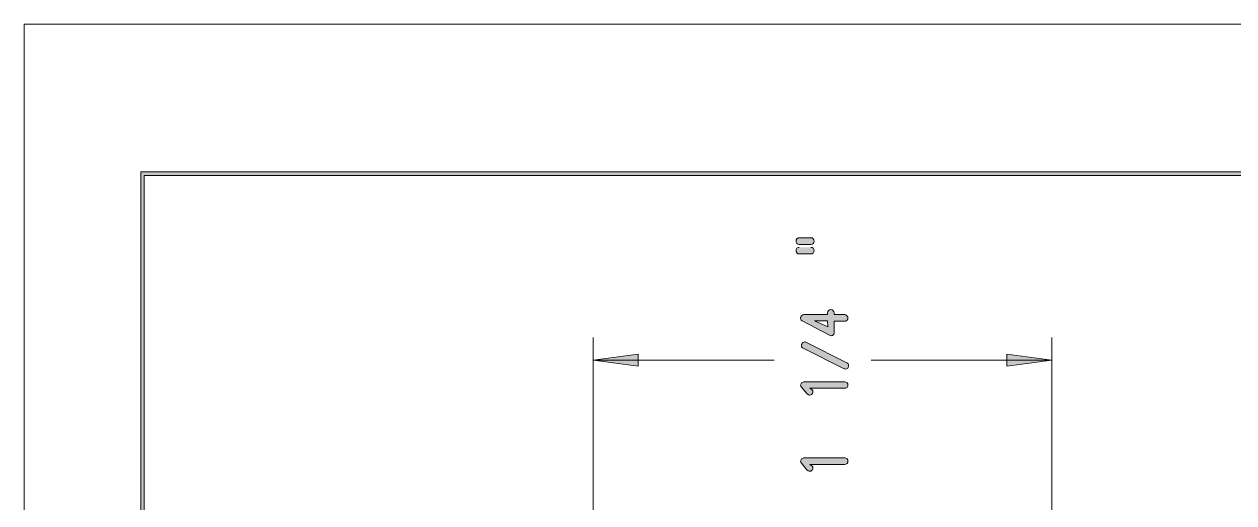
# Model space of a CAD drawing. Header units: inches. Extents: x -1525 to 612, y 0 to 1008.
# Drawn here: x 0 to 241.7, y 912.4 to 1008 of the extents above; entities that cross this region are included whole.
import ezdxf

# ---------------------------------------------------------------- set-up
doc = ezdxf.new("R2010")
doc.units = ezdxf.units.IN
doc.header["$MEASUREMENT"] = 0
doc.layers.add('Layer 1', color=7, linetype='Continuous', lineweight=0)

# ---------------------------------------------------------------- blocks, each defined once
blk = doc.blocks.new('Block_33')
at = {"layer": 'Layer 1', "true_color": 0x000000, "transparency": 33554687}
h = blk.add_hatch(color=18, dxfattribs=at)
h.dxf.hatch_style = 2
h.paths.add_polyline_path([(589.74, 978.48), (589.02, 977.76), (589.02, 25.44), (24, 25.44), (24, 977.76), (589.02, 977.76), (589.74, 978.48), (23.34, 978.48), (23.34, 24.72), (589.74, 24.72), (589.74, 978.48)])
h = blk.add_hatch(color=18, dxfattribs=at)
h.dxf.hatch_style = 2
edge = h.paths.add_edge_path()
edge.add_spline(control_points=[(155.34, 920.34), (155.22, 920.46), (155.16, 920.58), (155.16, 920.7), (155.16, 920.82), (155.22, 920.88), (155.28, 921), (155.4, 921.24), (155.58, 921.36), (155.82, 921.36), (155.82, 921.36), (163.98, 921.36), (163.98, 921.36), (164.16, 921.36), (164.34, 921.3), (164.46, 921.18), (164.58, 921.06), (164.64, 920.88), (164.64, 920.7), (164.64, 920.52), (164.58, 920.4), (164.46, 920.22), (164.34, 920.1), (164.16, 920.04), (163.98, 920.04), (163.98, 920.04), (157.02, 920.04), (157.02, 920.04), (157.02, 920.04), (157.5, 919.74), (157.5, 919.74), (157.56, 919.62), (157.62, 919.5), (157.62, 919.38), (157.62, 919.32), (157.62, 919.26), (157.62, 919.2), (157.56, 919.02), (157.5, 918.9), (157.38, 918.84), (157.26, 918.72), (157.14, 918.72), (156.96, 918.72), (156.96, 918.72), (156.9, 918.72), (156.9, 918.72), (156.72, 918.72), (156.6, 918.84), (156.42, 918.96), (156.42, 918.96), (155.34, 920.34), (155.34, 920.34)], knot_values=[0, 0, 0, 0, 1, 1, 1, 2, 2, 2, 3, 3, 3, 4, 4, 4, 5, 5, 5, 6, 6, 6, 7, 7, 7, 8, 8, 8, 9, 9, 9, 10, 10, 10, 11, 11, 11, 12, 12, 12, 13, 13, 13, 14, 14, 14, 15, 15, 15, 16, 16, 16, 17, 17, 17, 17], degree=3, periodic=0)
edge = h.paths.add_edge_path()
edge.add_spline(control_points=[(155.34, 935.52), (155.22, 935.64), (155.16, 935.76), (155.16, 935.88), (155.16, 936), (155.22, 936.12), (155.28, 936.18), (155.4, 936.42), (155.58, 936.54), (155.82, 936.54), (155.82, 936.54), (163.98, 936.54), (163.98, 936.54), (164.16, 936.54), (164.34, 936.48), (164.46, 936.36), (164.58, 936.24), (164.64, 936.12), (164.64, 935.94), (164.64, 935.76), (164.58, 935.58), (164.46, 935.46), (164.34, 935.34), (164.16, 935.28), (163.98, 935.28), (163.98, 935.28), (157.02, 935.28), (157.02, 935.28), (157.02, 935.28), (157.5, 934.98), (157.5, 934.98), (157.56, 934.86), (157.62, 934.74), (157.62, 934.56), (157.62, 934.56), (157.62, 934.5), (157.62, 934.44), (157.56, 934.26), (157.5, 934.14), (157.38, 934.02), (157.26, 933.96), (157.14, 933.9), (156.96, 933.9), (156.96, 933.9), (156.9, 933.9), (156.9, 933.9), (156.72, 933.96), (156.6, 934.02), (156.42, 934.2), (156.42, 934.2), (155.34, 935.52), (155.34, 935.52)], knot_values=[0, 0, 0, 0, 1, 1, 1, 2, 2, 2, 3, 3, 3, 4, 4, 4, 5, 5, 5, 6, 6, 6, 7, 7, 7, 8, 8, 8, 9, 9, 9, 10, 10, 10, 11, 11, 11, 12, 12, 12, 13, 13, 13, 14, 14, 14, 15, 15, 15, 16, 16, 16, 17, 17, 17, 17], degree=3, periodic=0)
edge = h.paths.add_edge_path()
edge.add_spline(control_points=[(155.7, 943.26), (155.46, 943.38), (155.34, 943.56), (155.34, 943.86), (155.34, 943.98), (155.34, 944.04), (155.4, 944.1), (155.52, 944.4), (155.7, 944.52), (156, 944.52), (156.06, 944.52), (156.18, 944.46), (156.24, 944.46), (156.24, 944.46), (164.4, 940.38), (164.4, 940.38), (164.64, 940.26), (164.76, 940.02), (164.76, 939.78), (164.76, 939.66), (164.76, 939.6), (164.7, 939.48), (164.58, 939.24), (164.4, 939.12), (164.16, 939.12), (164.04, 939.12), (163.92, 939.12), (163.86, 939.18), (163.86, 939.18), (155.7, 943.26), (155.7, 943.26)], knot_values=[0, 0, 0, 0, 1, 1, 1, 2, 2, 2, 3, 3, 3, 4, 4, 4, 5, 5, 5, 6, 6, 6, 7, 7, 7, 8, 8, 8, 9, 9, 9, 10, 10, 10, 10], degree=3, periodic=0)
edge = h.paths.add_edge_path()
edge.add_spline(control_points=[(160.56, 948.72), (160.56, 948.72), (157.92, 948.72), (157.92, 948.72), (157.92, 948.72), (160.62, 947.52), (160.62, 947.52), (160.62, 947.52), (160.56, 948.72), (160.56, 948.72)], knot_values=[0, 0, 0, 0, 1, 1, 1, 2, 2, 2, 3, 3, 3, 3], degree=3, periodic=0)
edge = h.paths.add_edge_path()
edge.add_spline(control_points=[(160.56, 949.98), (160.56, 949.98), (160.56, 950.34), (160.56, 950.34), (160.56, 950.52), (160.62, 950.64), (160.74, 950.82), (160.86, 950.94), (161.04, 951), (161.22, 951), (161.4, 951), (161.52, 950.94), (161.64, 950.82), (161.82, 950.64), (161.88, 950.52), (161.88, 950.34), (161.88, 950.34), (161.88, 949.98), (161.88, 949.98), (161.88, 949.98), (163.98, 949.98), (163.98, 949.98), (164.16, 949.98), (164.28, 949.92), (164.4, 949.74), (164.58, 949.62), (164.64, 949.5), (164.64, 949.32), (164.64, 949.14), (164.58, 948.96), (164.4, 948.84), (164.28, 948.72), (164.16, 948.66), (163.98, 948.66), (163.98, 948.66), (161.88, 948.66), (161.88, 948.66), (161.88, 948.66), (161.88, 946.44), (161.88, 946.44), (161.88, 946.2), (161.76, 945.96), (161.52, 945.84), (161.46, 945.78), (161.4, 945.78), (161.28, 945.78), (161.16, 945.78), (161.04, 945.84), (160.92, 945.9), (160.92, 945.9), (155.46, 948.78), (155.46, 948.78), (155.34, 948.84), (155.22, 948.96), (155.22, 949.08), (155.16, 949.2), (155.16, 949.26), (155.16, 949.32), (155.16, 949.38), (155.16, 949.44), (155.22, 949.5), (155.22, 949.62), (155.28, 949.74), (155.4, 949.8), (155.52, 949.92), (155.64, 949.98), (155.82, 949.98), (155.82, 949.98), (160.56, 949.98), (160.56, 949.98)], knot_values=[0, 0, 0, 0, 1, 1, 1, 2, 2, 2, 3, 3, 3, 4, 4, 4, 5, 5, 5, 6, 6, 6, 7, 7, 7, 8, 8, 8, 9, 9, 9, 10, 10, 10, 11, 11, 11, 12, 12, 12, 13, 13, 13, 14, 14, 14, 15, 15, 15, 16, 16, 16, 17, 17, 17, 18, 18, 18, 19, 19, 19, 20, 20, 20, 21, 21, 21, 22, 22, 22, 23, 23, 23, 23], degree=3, periodic=0)
edge = h.paths.add_edge_path()
edge.add_spline(control_points=[(157.2, 965.34), (157.38, 965.34), (157.56, 965.28), (157.68, 965.16), (157.8, 965.04), (157.86, 964.86), (157.86, 964.68), (157.86, 964.5), (157.8, 964.32), (157.68, 964.2), (157.56, 964.08), (157.38, 964.02), (157.2, 964.02), (157.2, 964.02), (154.86, 964.02), (154.86, 964.02), (154.68, 964.02), (154.56, 964.08), (154.44, 964.2), (154.32, 964.38), (154.26, 964.5), (154.26, 964.68), (154.26, 964.86), (154.32, 965.04), (154.44, 965.16), (154.56, 965.28), (154.74, 965.34), (154.86, 965.34), (154.86, 965.34), (157.2, 965.34), (157.2, 965.34)], knot_values=[0, 0, 0, 0, 1, 1, 1, 2, 2, 2, 3, 3, 3, 4, 4, 4, 5, 5, 5, 6, 6, 6, 7, 7, 7, 8, 8, 8, 9, 9, 9, 10, 10, 10, 10], degree=3, periodic=0)
edge = h.paths.add_edge_path()
edge.add_spline(control_points=[(157.2, 963.42), (157.38, 963.42), (157.56, 963.36), (157.68, 963.24), (157.8, 963.12), (157.86, 962.94), (157.86, 962.76), (157.86, 962.58), (157.8, 962.46), (157.68, 962.28), (157.56, 962.16), (157.38, 962.1), (157.2, 962.1), (157.2, 962.1), (154.86, 962.1), (154.86, 962.1), (154.68, 962.1), (154.56, 962.16), (154.44, 962.34), (154.32, 962.46), (154.26, 962.58), (154.26, 962.76), (154.26, 962.94), (154.32, 963.12), (154.44, 963.24), (154.56, 963.36), (154.74, 963.42), (154.86, 963.42)], knot_values=[0, 0, 0, 0, 1, 1, 1, 2, 2, 2, 3, 3, 3, 4, 4, 4, 5, 5, 5, 6, 6, 6, 7, 7, 7, 8, 8, 8, 9, 9, 9, 9], degree=3, periodic=0)
edge.add_line((154.86, 963.42), (157.2, 963.42))
for points in [[(122.7, 940.92), (113.7, 940.92), (122.7, 939.72), (122.7, 942.06), (113.7, 940.92), (122.7, 940.92)], [(196.38, 940.92), (205.38, 940.92), (196.38, 942.06), (196.38, 939.72), (205.38, 940.92), (196.38, 940.92)]]:
    blk.add_hatch(color=18, dxfattribs=at).paths.add_polyline_path(points)
at = {"layer": 'Layer 1', "color": 18, "lineweight": 9, "true_color": 0x000000}
for p, q in [((113.7, 871.26), (113.7, 945.42)), ((205.38, 871.26), (205.38, 945.42)), ((122.7, 940.92), (149.88, 940.92)), ((196.38, 940.92), (169.26, 940.92))]:
    blk.add_line(p, q, dxfattribs=at)
at = {"layer": 'Layer 1'}
blk.add_lwpolyline([(0, 1008), (612, 1008), (612, 0), (0, 0)], close=True, dxfattribs=at)
for points in [[(589.74, 978.48), (589.02, 977.76), (589.02, 25.44), (24, 25.44), (24, 977.76), (589.02, 977.76), (589.74, 978.48), (23.34, 978.48), (23.34, 24.72), (589.74, 24.72), (589.74, 978.48)], [(122.7, 940.92), (113.7, 940.92), (122.7, 939.72), (122.7, 942.06), (113.7, 940.92), (122.7, 940.92)], [(196.38, 940.92), (205.38, 940.92), (196.38, 942.06), (196.38, 939.72), (205.38, 940.92), (196.38, 940.92)]]:
    blk.add_lwpolyline(points, dxfattribs=at)
at = {"layer": 'Layer 1', "color": 18, "lineweight": 9, "true_color": 0x000000}
for points in [[(589.74, 978.48), (23.34, 978.48), (23.34, 24.72), (589.74, 24.72)], [(24, 977.76), (589.02, 977.76), (589.02, 25.44), (24, 25.44)]]:
    blk.add_lwpolyline(points, close=True, dxfattribs=at)
for points in [[(113.7, 940.92), (122.7, 939.72), (122.7, 942.06), (113.7, 940.92)], [(205.38, 940.92), (196.38, 942.06), (196.38, 939.72), (205.38, 940.92)]]:
    blk.add_lwpolyline(points, dxfattribs=at)
at = {"layer": 'Layer 1'}
for points, knots in [([(157.2, 965.34), (157.38, 965.34), (157.56, 965.28), (157.68, 965.16), (157.8, 965.04), (157.86, 964.86), (157.86, 964.68), (157.86, 964.5), (157.8, 964.32), (157.68, 964.2), (157.56, 964.08), (157.38, 964.02), (157.2, 964.02), (157.2, 964.02), (154.86, 964.02), (154.86, 964.02), (154.68, 964.02), (154.56, 964.08), (154.44, 964.2), (154.32, 964.38), (154.26, 964.5), (154.26, 964.68), (154.26, 964.86), (154.32, 965.04), (154.44, 965.16), (154.56, 965.28), (154.74, 965.34), (154.86, 965.34), (154.86, 965.34), (157.2, 965.34), (157.2, 965.34)], [0, 0, 0, 0, 1, 1, 1, 2, 2, 2, 3, 3, 3, 4, 4, 4, 5, 5, 5, 6, 6, 6, 7, 7, 7, 8, 8, 8, 9, 9, 9, 10, 10, 10, 10]), ([(157.2, 963.42), (157.38, 963.42), (157.56, 963.36), (157.68, 963.24), (157.8, 963.12), (157.86, 962.94), (157.86, 962.76), (157.86, 962.58), (157.8, 962.46), (157.68, 962.28), (157.56, 962.16), (157.38, 962.1), (157.2, 962.1), (157.2, 962.1), (154.86, 962.1), (154.86, 962.1), (154.68, 962.1), (154.56, 962.16), (154.44, 962.34), (154.32, 962.46), (154.26, 962.58), (154.26, 962.76), (154.26, 962.94), (154.32, 963.12), (154.44, 963.24), (154.56, 963.36), (154.74, 963.42), (154.86, 963.42)], [0, 0, 0, 0, 1, 1, 1, 2, 2, 2, 3, 3, 3, 4, 4, 4, 5, 5, 5, 6, 6, 6, 7, 7, 7, 8, 8, 8, 9, 9, 9, 9]), ([(160.56, 949.98), (160.56, 949.98), (160.56, 950.34), (160.56, 950.34), (160.56, 950.52), (160.62, 950.64), (160.74, 950.82), (160.86, 950.94), (161.04, 951), (161.22, 951), (161.4, 951), (161.52, 950.94), (161.64, 950.82), (161.82, 950.64), (161.88, 950.52), (161.88, 950.34), (161.88, 950.34), (161.88, 949.98), (161.88, 949.98), (161.88, 949.98), (163.98, 949.98), (163.98, 949.98), (164.16, 949.98), (164.28, 949.92), (164.4, 949.74), (164.58, 949.62), (164.64, 949.5), (164.64, 949.32), (164.64, 949.14), (164.58, 948.96), (164.4, 948.84), (164.28, 948.72), (164.16, 948.66), (163.98, 948.66), (163.98, 948.66), (161.88, 948.66), (161.88, 948.66), (161.88, 948.66), (161.88, 946.44), (161.88, 946.44), (161.88, 946.2), (161.76, 945.96), (161.52, 945.84), (161.46, 945.78), (161.4, 945.78), (161.28, 945.78), (161.16, 945.78), (161.04, 945.84), (160.92, 945.9), (160.92, 945.9), (155.46, 948.78), (155.46, 948.78), (155.34, 948.84), (155.22, 948.96), (155.22, 949.08), (155.16, 949.2), (155.16, 949.26), (155.16, 949.32), (155.16, 949.38), (155.16, 949.44), (155.22, 949.5), (155.22, 949.62), (155.28, 949.74), (155.4, 949.8), (155.52, 949.92), (155.64, 949.98), (155.82, 949.98), (155.82, 949.98), (160.56, 949.98), (160.56, 949.98)], [0, 0, 0, 0, 1, 1, 1, 2, 2, 2, 3, 3, 3, 4, 4, 4, 5, 5, 5, 6, 6, 6, 7, 7, 7, 8, 8, 8, 9, 9, 9, 10, 10, 10, 11, 11, 11, 12, 12, 12, 13, 13, 13, 14, 14, 14, 15, 15, 15, 16, 16, 16, 17, 17, 17, 18, 18, 18, 19, 19, 19, 20, 20, 20, 21, 21, 21, 22, 22, 22, 23, 23, 23, 23]), ([(160.56, 948.72), (160.56, 948.72), (157.92, 948.72), (157.92, 948.72), (157.92, 948.72), (160.62, 947.52), (160.62, 947.52), (160.62, 947.52), (160.56, 948.72), (160.56, 948.72)], [0, 0, 0, 0, 1, 1, 1, 2, 2, 2, 3, 3, 3, 3]), ([(155.7, 943.26), (155.46, 943.38), (155.34, 943.56), (155.34, 943.86), (155.34, 943.98), (155.34, 944.04), (155.4, 944.1), (155.52, 944.4), (155.7, 944.52), (156, 944.52), (156.06, 944.52), (156.18, 944.46), (156.24, 944.46), (156.24, 944.46), (164.4, 940.38), (164.4, 940.38), (164.64, 940.26), (164.76, 940.02), (164.76, 939.78), (164.76, 939.66), (164.76, 939.6), (164.7, 939.48), (164.58, 939.24), (164.4, 939.12), (164.16, 939.12), (164.04, 939.12), (163.92, 939.12), (163.86, 939.18), (163.86, 939.18), (155.7, 943.26), (155.7, 943.26)], [0, 0, 0, 0, 1, 1, 1, 2, 2, 2, 3, 3, 3, 4, 4, 4, 5, 5, 5, 6, 6, 6, 7, 7, 7, 8, 8, 8, 9, 9, 9, 10, 10, 10, 10]), ([(155.34, 935.52), (155.22, 935.64), (155.16, 935.76), (155.16, 935.88), (155.16, 936), (155.22, 936.12), (155.28, 936.18), (155.4, 936.42), (155.58, 936.54), (155.82, 936.54), (155.82, 936.54), (163.98, 936.54), (163.98, 936.54), (164.16, 936.54), (164.34, 936.48), (164.46, 936.36), (164.58, 936.24), (164.64, 936.12), (164.64, 935.94), (164.64, 935.76), (164.58, 935.58), (164.46, 935.46), (164.34, 935.34), (164.16, 935.28), (163.98, 935.28), (163.98, 935.28), (157.02, 935.28), (157.02, 935.28), (157.02, 935.28), (157.5, 934.98), (157.5, 934.98), (157.56, 934.86), (157.62, 934.74), (157.62, 934.56), (157.62, 934.56), (157.62, 934.5), (157.62, 934.44), (157.56, 934.26), (157.5, 934.14), (157.38, 934.02), (157.26, 933.96), (157.14, 933.9), (156.96, 933.9), (156.96, 933.9), (156.9, 933.9), (156.9, 933.9), (156.72, 933.96), (156.6, 934.02), (156.42, 934.2), (156.42, 934.2), (155.34, 935.52), (155.34, 935.52)], [0, 0, 0, 0, 1, 1, 1, 2, 2, 2, 3, 3, 3, 4, 4, 4, 5, 5, 5, 6, 6, 6, 7, 7, 7, 8, 8, 8, 9, 9, 9, 10, 10, 10, 11, 11, 11, 12, 12, 12, 13, 13, 13, 14, 14, 14, 15, 15, 15, 16, 16, 16, 17, 17, 17, 17]), ([(155.34, 920.34), (155.22, 920.46), (155.16, 920.58), (155.16, 920.7), (155.16, 920.82), (155.22, 920.88), (155.28, 921), (155.4, 921.24), (155.58, 921.36), (155.82, 921.36), (155.82, 921.36), (163.98, 921.36), (163.98, 921.36), (164.16, 921.36), (164.34, 921.3), (164.46, 921.18), (164.58, 921.06), (164.64, 920.88), (164.64, 920.7), (164.64, 920.52), (164.58, 920.4), (164.46, 920.22), (164.34, 920.1), (164.16, 920.04), (163.98, 920.04), (163.98, 920.04), (157.02, 920.04), (157.02, 920.04), (157.02, 920.04), (157.5, 919.74), (157.5, 919.74), (157.56, 919.62), (157.62, 919.5), (157.62, 919.38), (157.62, 919.32), (157.62, 919.26), (157.62, 919.2), (157.56, 919.02), (157.5, 918.9), (157.38, 918.84), (157.26, 918.72), (157.14, 918.72), (156.96, 918.72), (156.96, 918.72), (156.9, 918.72), (156.9, 918.72), (156.72, 918.72), (156.6, 918.84), (156.42, 918.96), (156.42, 918.96), (155.34, 920.34), (155.34, 920.34)], [0, 0, 0, 0, 1, 1, 1, 2, 2, 2, 3, 3, 3, 4, 4, 4, 5, 5, 5, 6, 6, 6, 7, 7, 7, 8, 8, 8, 9, 9, 9, 10, 10, 10, 11, 11, 11, 12, 12, 12, 13, 13, 13, 14, 14, 14, 15, 15, 15, 16, 16, 16, 17, 17, 17, 17])]:
    blk.add_open_spline(points, degree=3, knots=knots, dxfattribs=at)
blk = doc.blocks.new('Block_32')
at = {"layer": 'Layer 1'}
blk.add_blockref('Block_33', (0, 0), dxfattribs=at)

msp = doc.modelspace()

# ---------------------------------------------------------------- block references
at = {"layer": 'Layer 1'}
msp.add_blockref('Block_32', (0, 0), dxfattribs=at)

doc.saveas('drawing.dxf')
